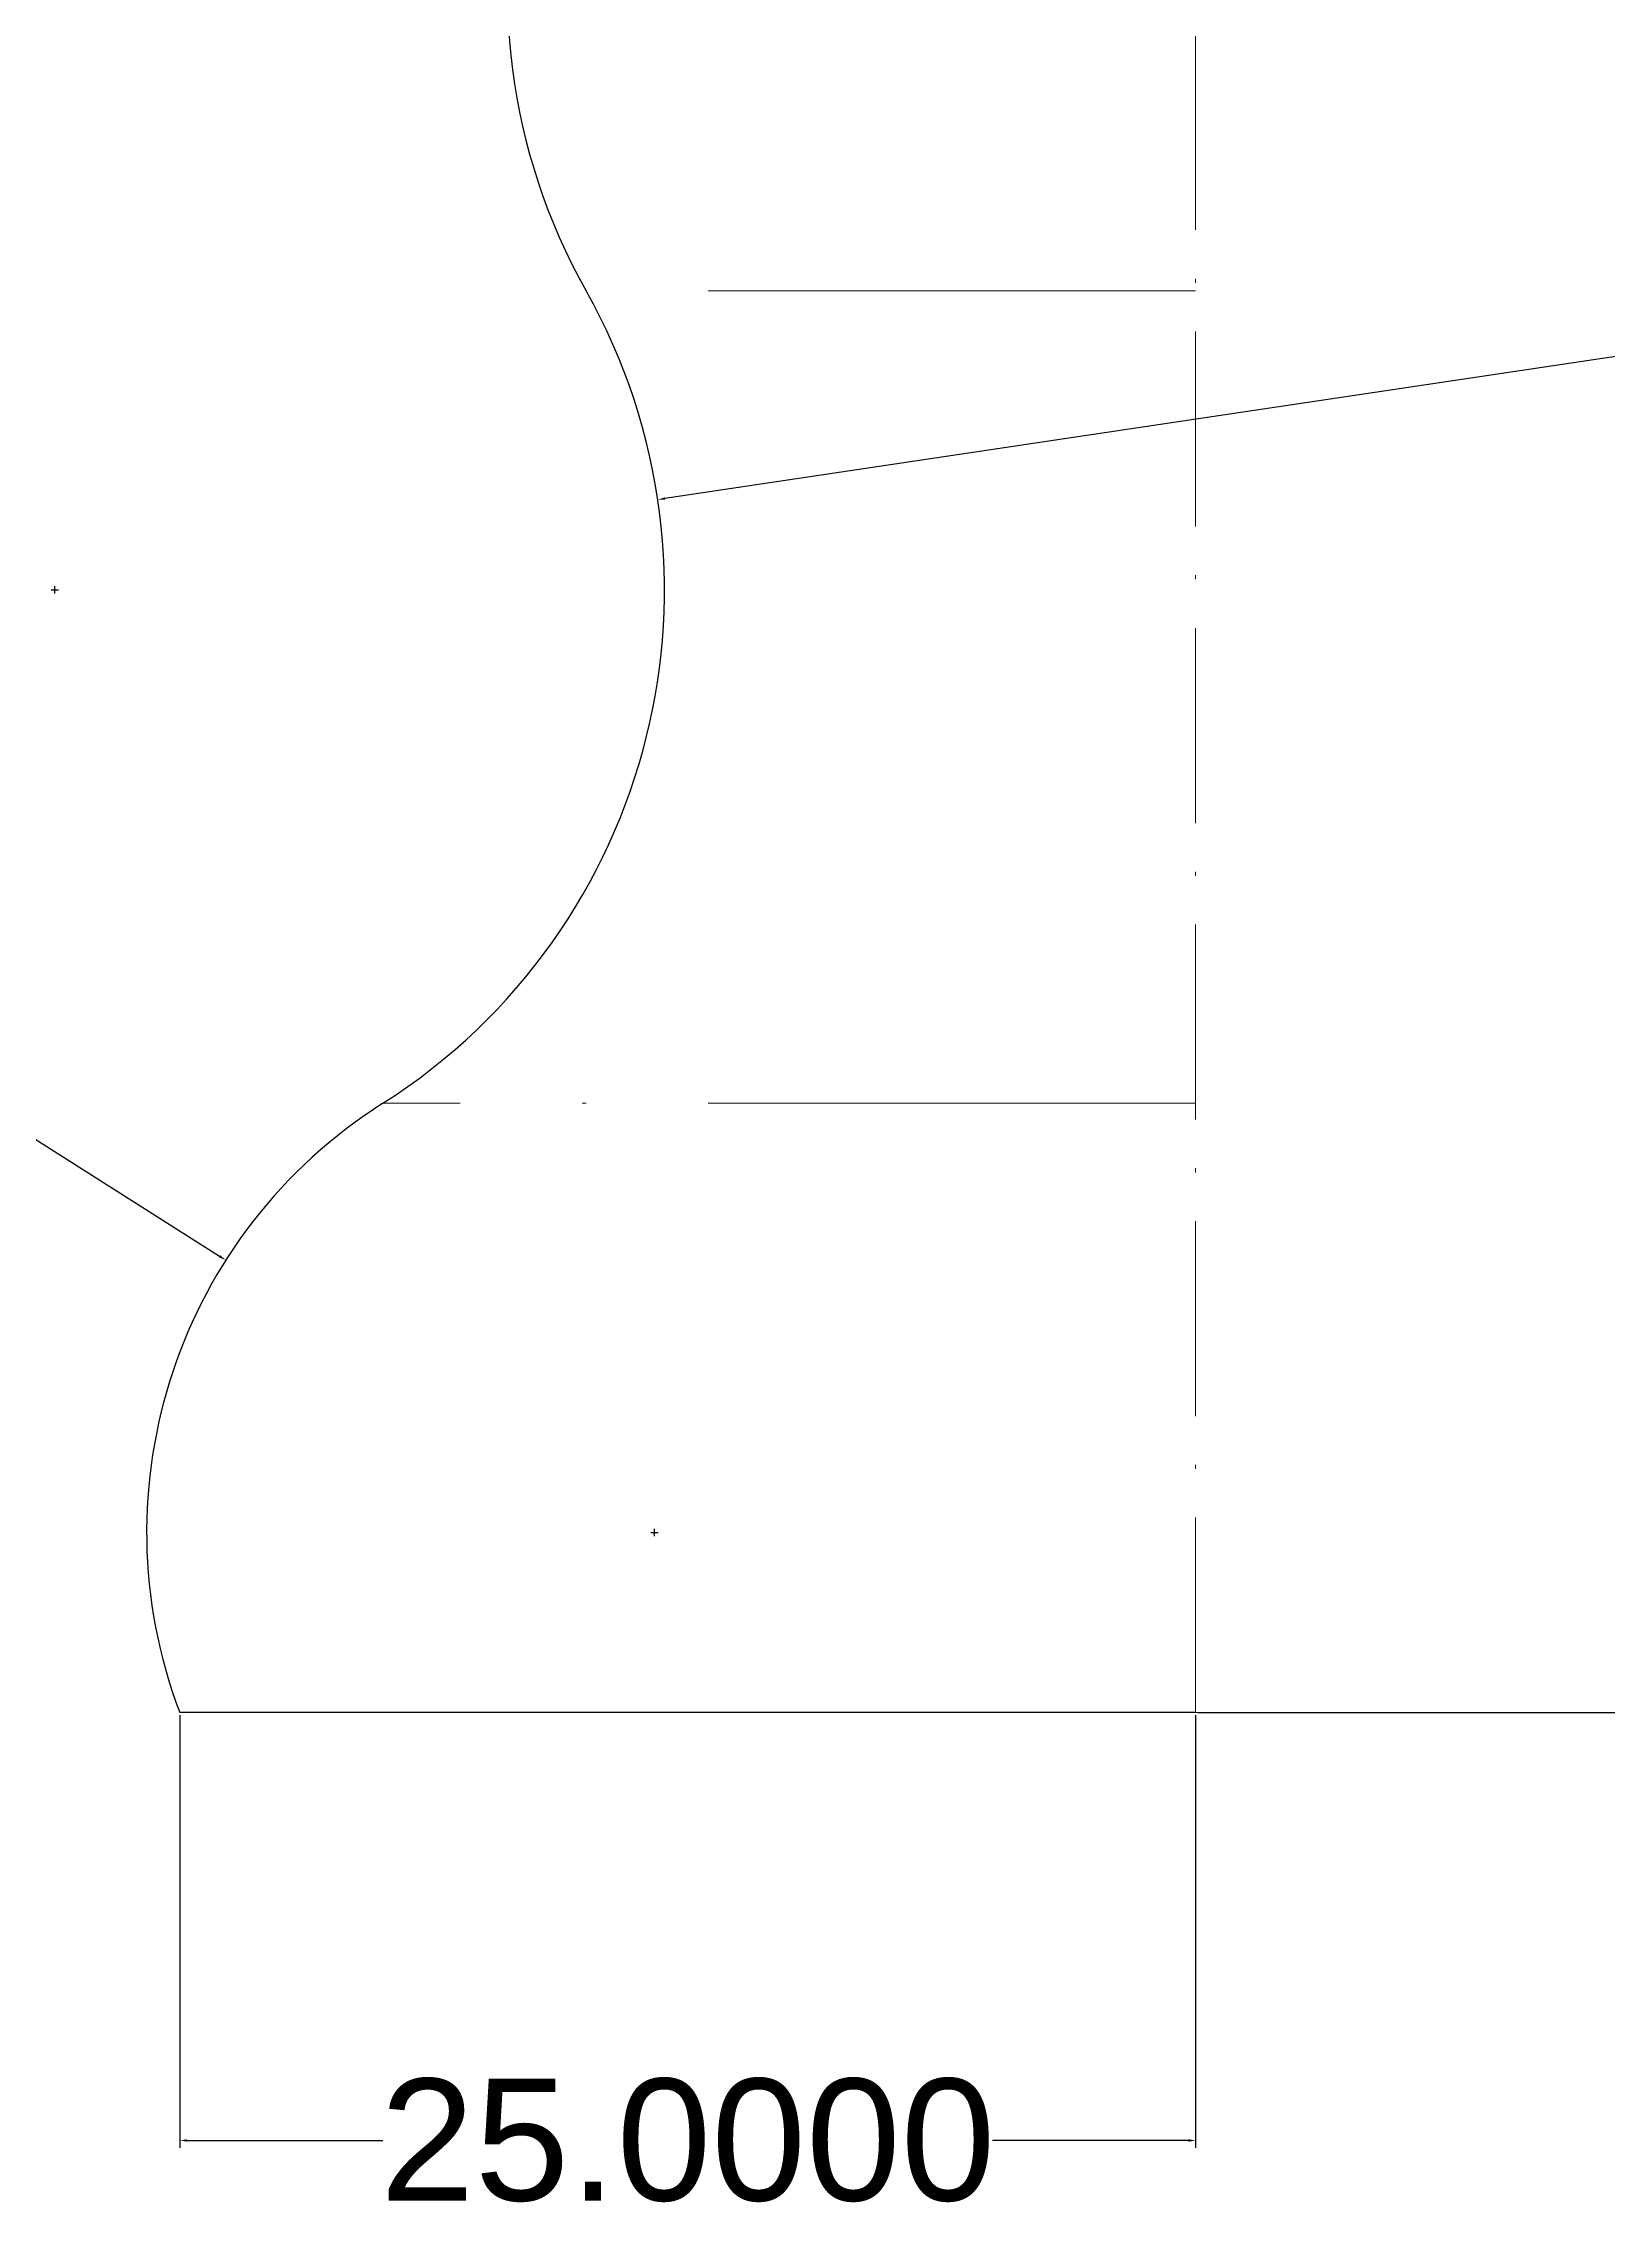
# Model space of a CAD drawing. Header units: centimetres. Extents: x -37 to 79, y -8 to 110.
# Drawn here: x 1.6 to 40.1, y -7.5 to 46.1 of the extents above; entities that cross this region are included whole.
import ezdxf

# ---------------------------------------------------------------- set-up
doc = ezdxf.new("R2010")
doc.units = ezdxf.units.CM
doc.linetypes.add('ACAD_ISO10W100', pattern=[18, 12, -3, 0, -3])
doc.layers.add('dimesiuni', color=111, linetype='Continuous', lineweight=15)
doc.layers.add('linii de ajutor', color=131, linetype='ACAD_ISO10W100', lineweight=20)
doc.layers.add('schita', color=7, linetype='Continuous')
doc.styles.get("Standard").update_dxf_attribs({"font": 'arial.ttf', "height": 3})
doc.dimstyles.get("Standard").update_dxf_attribs({"dimtxt": 0.18, "dimasz": 0.18, "dimexe": 0.18, "dimexo": 0.0625, "dimgap": 0.09, "dimtad": 0, "dimtih": 1, "dimtoh": 1, "dimdec": 4, "dimzin": 0, "dimdsep": 46, "dimtxsty": 'Standard', "dimcen": 0.09, "dimadec": 0, "dimazin": 0, "dimtfac": 1, "dimtdec": 4, "dimtofl": 0, "dimtmove": 0, "dimatfit": 3, "dimfxl": 1, "dimtolj": 1, "dimtzin": 0, "dimarcsym": 0})

# ---------------------------------------------------------------- blocks, each defined once
blk = doc.blocks.new('*D4')
at = {"layer": 'Defpoints', "color": 0, "transparency": 16777216}
for p in [(16.763, 34.861), (1.928, 32.643)]:
    blk.add_point(p, dxfattribs=at)
at = {"layer": 'dimesiuni', "color": 0, "lineweight": -2, "transparency": 16777216}
for p, q in [((47.535, 39.461), (16.941, 34.887)), ((1.928, 32.553), (1.928, 32.733)), ((1.838, 32.643), (2.018, 32.643))]:
    blk.add_line(p, q, dxfattribs=at)
at = {"layer": 'dimesiuni', "color": 0, "transparency": 16777216}
blk.add_solid([(16.937, 34.917), (16.946, 34.858), (16.763, 34.861)], dxfattribs=at)
at = {"layer": 'dimesiuni', "color": 0, "transparency": 16777216, "insert": (56.448, 39.461), "char_height": 3, "attachment_point": 5}
blk.add_mtext('\\A1;R15.0000', dxfattribs=at)
blk = doc.blocks.new('*D5')
at = {"layer": 'Defpoints', "color": 0, "transparency": 16777216}
for p in [(6.133, 16.138), (16.686, 9.438)]:
    blk.add_point(p, dxfattribs=at)
at = {"layer": 'dimesiuni', "color": 0, "lineweight": -2, "transparency": 16777216}
for p, q in [((-19.474, 32.281), (-19.294, 32.281)), ((-19.294, 32.281), (5.981, 16.235)), ((16.596, 9.438), (16.776, 9.438)), ((16.686, 9.348), (16.686, 9.528))]:
    blk.add_line(p, q, dxfattribs=at)
at = {"layer": 'dimesiuni', "color": 0, "transparency": 16777216}
blk.add_solid([(5.997, 16.26), (5.965, 16.209), (6.133, 16.138)], dxfattribs=at)
at = {"layer": 'dimesiuni', "color": 0, "transparency": 16777216, "insert": (-28.387, 32.281), "char_height": 3, "attachment_point": 5}
blk.add_mtext('\\A1;R12.5000', dxfattribs=at)
blk = doc.blocks.new('*D6')
at = {"layer": 'Defpoints', "color": 0, "transparency": 16777216}
for p in [(5, 5), (30, 5), (30, -5.532)]:
    blk.add_point(p, dxfattribs=at)
at = {"layer": 'dimesiuni', "color": 0, "lineweight": -2, "transparency": 16777216}
for p, q in [((5, 4.938), (5, -5.712)), ((30, 4.938), (30, -5.712)), ((5.18, -5.532), (9.997, -5.532)), ((29.82, -5.532), (25.003, -5.532))]:
    blk.add_line(p, q, dxfattribs=at)
at = {"layer": 'dimesiuni', "color": 0, "transparency": 16777216}
for points in [[(5.18, -5.502), (5.18, -5.562), (5, -5.532)], [(29.82, -5.502), (29.82, -5.562), (30, -5.532)]]:
    blk.add_solid(points, dxfattribs=at)
at = {"layer": 'dimesiuni', "color": 0, "transparency": 16777216, "insert": (17.5, -5.532), "char_height": 3, "attachment_point": 5}
blk.add_mtext('\\A1;25.0000', dxfattribs=at)
blk = doc.blocks.new('*D7')
at = {"layer": 'Defpoints', "color": 0, "transparency": 16777216}
for p in [(30, 105), (70.051, 105), (30, 5)]:
    blk.add_point(p, dxfattribs=at)
at = {"layer": 'dimesiuni', "color": 0, "lineweight": -2, "transparency": 16777216}
for p, q in [((30.063, 105), (70.231, 105)), ((70.051, 104.82), (70.051, 56.622)), ((70.051, 5.18), (70.051, 53.378)), ((30.063, 5), (70.231, 5))]:
    blk.add_line(p, q, dxfattribs=at)
at = {"layer": 'dimesiuni', "color": 0, "transparency": 16777216}
for points in [[(70.021, 104.82), (70.081, 104.82), (70.051, 105)], [(70.021, 5.18), (70.081, 5.18), (70.051, 5)]]:
    blk.add_solid(points, dxfattribs=at)
at = {"layer": 'dimesiuni', "color": 0, "transparency": 16777216, "insert": (70.051, 55), "char_height": 3, "attachment_point": 5}
blk.add_mtext('\\A1;100.0000', dxfattribs=at)

msp = doc.modelspace()

# ---------------------------------------------------------------- linework, layer by layer
at = {"layer": 'linii de ajutor', "ltscale": 0.4}
for p, q in [((30, 5), (30, 105)), ((5, 5), (55, 5))]:
    msp.add_line(p, q, dxfattribs=at)
at = {"layer": 'linii de ajutor'}
for p, q in [((30, 40), (15, 40)), ((30, 20), (10, 20))]:
    msp.add_line(p, q, dxfattribs=at)
at = {"layer": 'schita'}
msp.add_line((30, 5), (5, 5), dxfattribs=at)
for centre, radius, start, end in [((28.07188, 47.35703), 15, 122.556126, 209.371387), ((1.92812, 32.64297), 15, 302.556126, 29.371387), ((16.68559, 9.43814), 12.5, 122.333531, 200.796572)]:
    msp.add_arc(centre, radius, start, end, dxfattribs=at)

# ---------------------------------------------------------------- dimensions: what is measured, and where the dimension line sits
at = {"layer": 'dimesiuni'}
dim = msp.add_linear_dim(base=(70.05129, 105), p1=(30, 5), p2=(30, 105), angle=90, dimstyle='Standard', dxfattribs=at)
dim.commit()
dim.dimension.update_dxf_attribs({"geometry": '*D7', "text_midpoint": (70.05129, 55)})
for center, mpoint, picture, middle in [((1.92812, 32.64297), (16.76325, 34.86083), '*D4', (47.53529, 39.46127)), ((16.68559, 9.43814), (6.13281, 16.13805), '*D5', (-28.38711, 32.28149))]:
    dim = msp.add_radius_dim(center=center, mpoint=mpoint, dimstyle='Standard', dxfattribs=at)
    dim.commit()
    dim.dimension.update_dxf_attribs({"geometry": picture, "text_midpoint": middle, "dimtype": 164})
dim = msp.add_linear_dim(base=(30, -5.53203), p1=(5, 5), p2=(30, 5), dimstyle='Standard', dxfattribs=at)
dim.commit()
dim.dimension.update_dxf_attribs({"geometry": '*D6', "text_midpoint": (17.5, -5.53203)})

doc.saveas('drawing.dxf')
